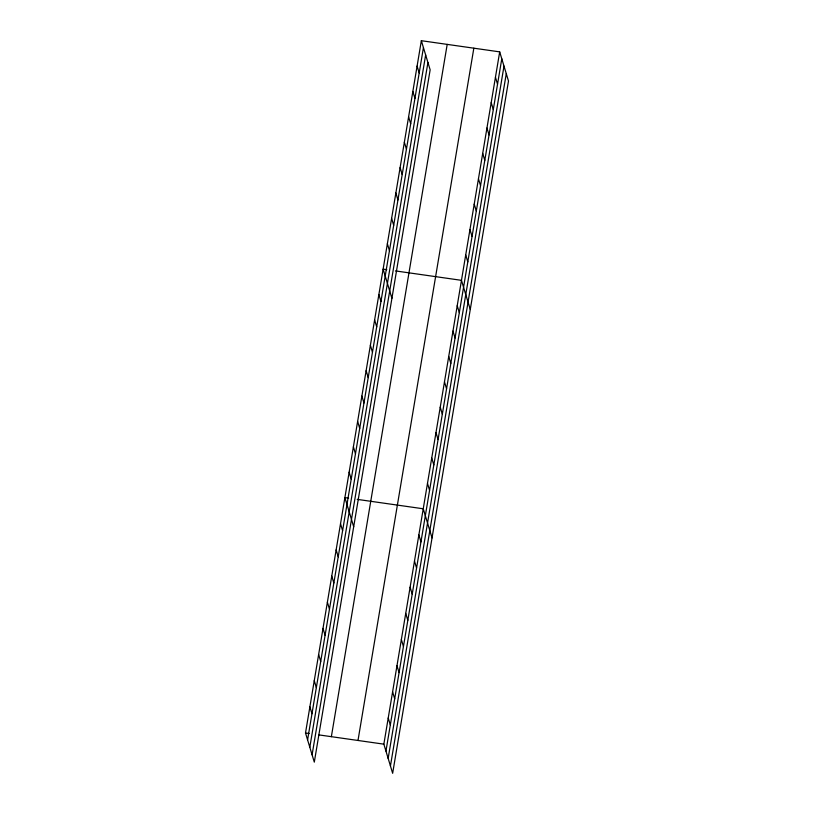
<?xml version="1.0" encoding="UTF-8"?>
<svg xmlns="http://www.w3.org/2000/svg" width="814" height="814" viewBox="0 0 814 814"><rect width="100%" height="100%" fill="white"/><g stroke="black" fill="none" stroke-linecap="round" stroke-linejoin="round"><path stroke-width="1.22" d="M421.347 40.7L430.148 69.841L314.306 762.128L305.504 732.997L421.347 40.7L499.694 51.872L508.496 81.003L392.653 773.3L383.852 744.159L499.694 51.872M307.59 739.906L423.433 47.619M309.808 747.242L425.651 54.945M312.088 754.802L427.93 62.505M331.359 736.68L447.201 44.383M357.997 740.475L473.84 48.189M385.948 751.078L501.79 58.791M388.156 758.414L503.998 66.117M390.435 765.964L506.277 73.677M386.813 269.678L383.119 269.159L391.921 298.29M395.431 270.909L461.467 280.331L470.268 309.462M348.585 498.137L344.892 497.608L353.693 526.75M357.204 499.369L423.239 508.781L432.041 537.922M305.504 732.997L309.198 733.516M319.047 734.92L383.852 744.159M495.451 77.259L497.537 84.168M491.208 102.635L493.294 109.554M486.955 128.022L489.041 134.941M482.712 153.408L484.798 160.327M478.459 178.795L480.545 185.704M474.216 204.172L476.302 211.091M469.963 229.558L472.049 236.477M417.104 66.087L419.19 73.006M465.72 254.945L467.806 261.864M412.851 91.463L414.947 98.382M408.608 116.85L410.694 123.769M457.224 305.708L459.31 312.627M404.355 142.236L406.451 149.155M452.971 331.094L455.067 338.014M400.112 167.623L402.197 174.542M448.728 356.481L450.814 363.4M395.858 192.999L397.954 199.918M444.475 381.868L446.571 388.777M391.615 218.386L393.701 225.305M440.232 407.244L442.317 414.163M387.372 243.773L389.458 250.692M435.989 432.631L438.074 439.55M431.735 458.017L433.821 464.936M378.876 294.536L380.962 301.455M427.492 483.404L429.578 490.313M374.623 319.922L376.709 326.841M370.38 345.309L372.466 352.228M418.864 534.94L420.95 541.859M366.127 370.696L368.223 377.615M414.489 561.09L416.575 568.009M361.884 396.072L363.97 402.991M410.114 587.24L412.199 594.159M357.631 421.459L359.727 428.378M405.738 613.4L407.824 620.319M353.388 446.845L355.474 453.764M401.363 639.55L403.449 646.469M349.135 472.232L351.231 479.151M396.988 665.699L399.074 672.618M392.602 691.859L394.698 698.778M340.517 523.768L342.602 530.687M388.227 718.009L390.323 724.928M336.141 549.918L338.227 556.837M331.766 576.078L333.852 582.987M327.391 602.228L329.477 609.147M323.005 628.377L325.101 635.296M318.63 654.537L320.726 661.446M314.255 680.687L316.341 687.606M309.88 706.837L311.966 713.756"/></g></svg>
